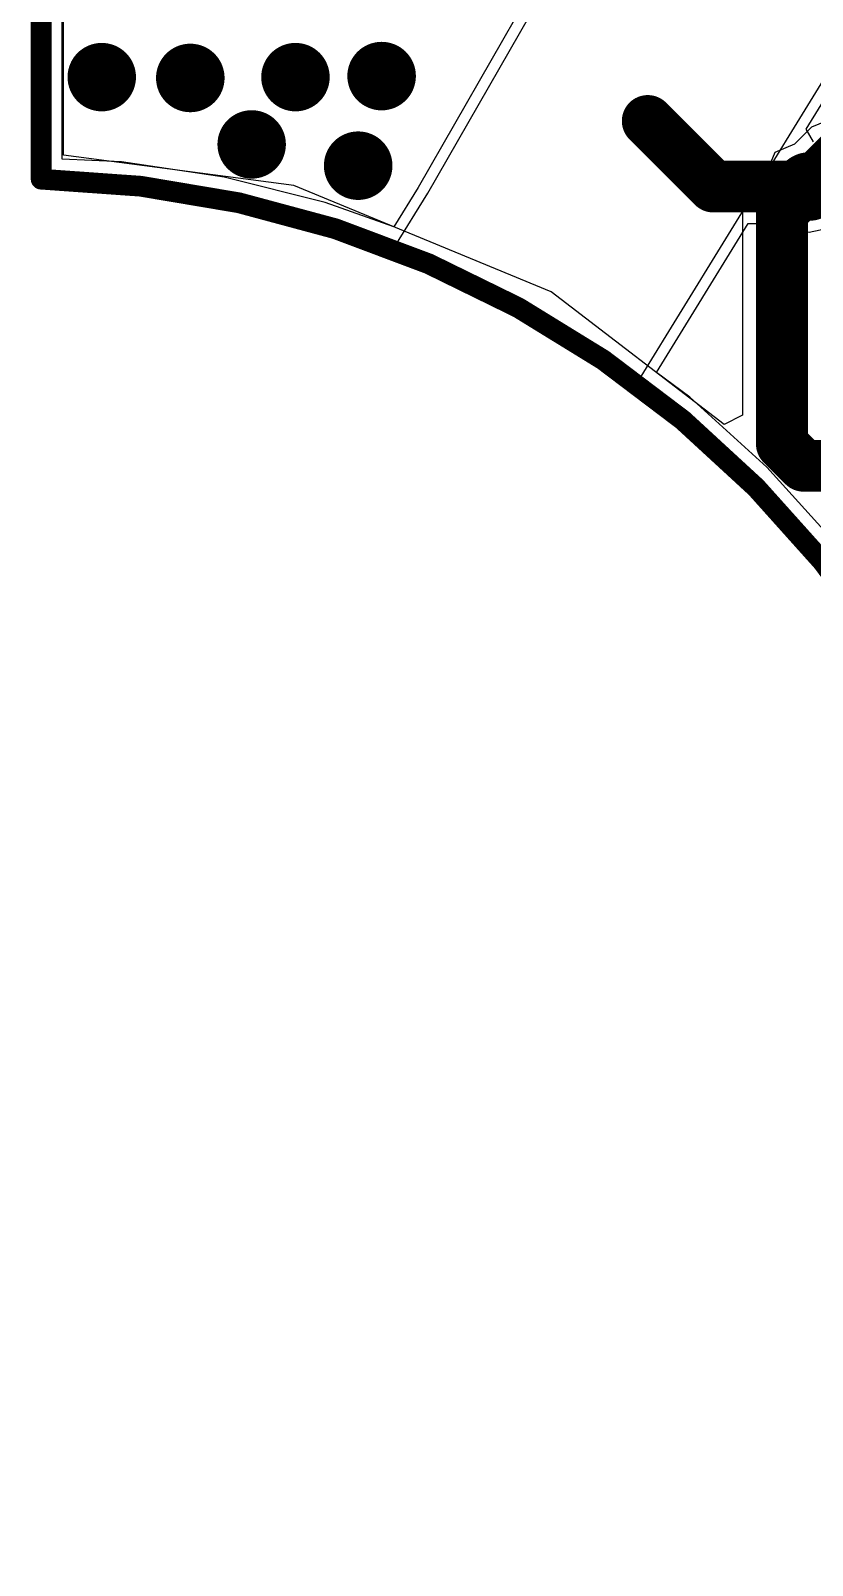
# Model space of a CAD drawing. Header units: millimetres. Extents: x 60.9 to 110.6, y 34.2 to 68.8.
# Drawn here: x 60.89 to 68.42, y 42.15 to 56.95 of the extents above; entities that cross this region are included whole.
import ezdxf

# ---------------------------------------------------------------- set-up
doc = ezdxf.new("R2010")
doc.units = ezdxf.units.MM
for name, color, linetype in [('BottomLayer', 5, 'Continuous'), ('BottomSolder', 6, 'Continuous'), ('KeepOutLayer', 6, 'Continuous'), ('MultiLayer', 9, 'Continuous'), ('TopLayer', 1, 'Continuous'), ('TopOverlay', 2, 'Continuous'), ('ViaHoleLayer', 16, 'Continuous')]:
    doc.layers.add(name, color=color, linetype=linetype)

# ---------------------------------------------------------------- blocks, each defined once
blk = doc.blocks.new('ANTEN_2_4_1_1')
at = {"layer": 'TopLayer'}
for points in [[(-1.85, 2.65), (-1.35, 2.65), (-1.85, 7.65), (-1.35, 7.65)], [(-13.5, 4.9), (-10.8, 4.9), (-13.5, 5.4), (-10.8, 5.4)], [(-8.8, 4.9), (-6.1, 4.9), (-8.8, 5.4), (-6.1, 5.4)], [(-13.5, 0.96), (-13, 0.96), (-13.5, 4.9), (-13, 4.9)], [(-11.3, 2.26), (-10.8, 2.26), (-11.3, 4.9), (-10.8, 4.9)], [(-8.8, 2.26), (-8.3, 2.26), (-8.8, 4.9), (-8.3, 4.9)], [(-6.6, 2.26), (-6.1, 2.26), (-6.6, 4.9), (-6.1, 4.9)], [(-4.1, 2.26), (-3.6, 2.26), (-4.1, 4.9), (-3.6, 4.9)], [(-1.9, 0), (-1.4, 0), (-1.9, 4.9), (-1.4, 4.9)], [(0, 0), (0.9, 0), (0, 4.9), (0.9, 4.9)], [(-10.8, 2.26), (-8.8, 2.26), (-10.8, 2.76), (-8.8, 2.76)], [(-6.1, 2.26), (-4.1, 2.26), (-6.1, 2.76), (-4.1, 2.76)]]:
    blk.add_solid(points, dxfattribs=at)
at = {"layer": 'TopOverlay', "const_width": 0.1}
blk.add_lwpolyline([(-1.173, 0.5), (5.507, 0.5)], dxfattribs=at)
at = {"layer": 'TopOverlay', "const_width": 0.05}
for points in [[(-1.198, 0.5, 1), (-1.148, 0.5, 1)], [(5.482, 0.5, 1), (5.532, 0.5, 1)]]:
    blk.add_lwpolyline(points, format="xyb", close=True, dxfattribs=at)

msp = doc.modelspace()

# ---------------------------------------------------------------- linework, layer by layer
at = {"layer": 'BottomLayer'}
for p, q in [((64.715, 55.386), (66.063, 57.738)), ((69.299, 57.738), (66.769, 53.619)), ((61.192, 55.715), (61.191, 57.657)), ((65.875, 57.628), (64.622, 55.441)), ((68.36, 56.002), (69.391, 57.681)), ((68.433, 55.88), (68.36, 56.002)), ((61.761, 55.687), (61.192, 55.715)), ((62.753, 55.54), (61.761, 55.687)), ((63.725, 55.296), (62.753, 55.54)), ((64.622, 55.441), (64.386, 55.06)), ((64.396, 54.871), (64.715, 55.386)), ((64.386, 55.06), (63.725, 55.296)), ((66.918, 53.656), (67.801, 55.093)), ((67.801, 55.093), (68.149, 55.093)), ((68.149, 55.093), (68.222, 55.045)), ((68.222, 55.045), (68.389, 55.011)), ((68.389, 55.011), (68.557, 55.045)), ((66.161, 53.94), (64.396, 54.871)), ((66.769, 53.619), (66.161, 53.94)), ((67.239, 53.418), (66.918, 53.656)), ((67.982, 52.745), (67.239, 53.418)), ((68.655, 52.002), (67.982, 52.745))]:
    msp.add_line(p, q, dxfattribs=at)
for points, const_width in [([(61.407, 56.505, 1), (61.737, 56.505, 1)], 0.33), ([(63.274, 56.505, 1), (63.604, 56.505, 1)], 0.33), ([(64.104, 56.515, 1), (64.435, 56.515, 1)], 0.33), ([(62.26, 56.497, 1), (62.591, 56.497, 1)], 0.33), ([(66.71, 56.082, 1), (66.96, 56.082, 1)], 0.25), ([(62.852, 55.856, 1), (63.182, 55.856, 1)], 0.33), ([(63.878, 55.651, 1), (64.209, 55.651, 1)], 0.33), ([(67.342, 55.45, 1), (67.592, 55.45, 1)], 0.25), ([(67.342, 55.45, 1), (67.592, 55.45, 1)], 0.25), ([(68.224, 55.45, 1), (68.555, 55.45, 1)], 0.33), ([(68.264, 55.45, 1), (68.514, 55.45, 1)], 0.25)]:
    msp.add_lwpolyline(points, format="xyb", close=True, dxfattribs=dict(at, const_width=const_width))
at = {"layer": 'BottomLayer', "const_width": 0.5}
for points in [[(66.835, 56.082), (67.467, 55.45)], [(67.467, 55.45), (68.389, 55.45)]]:
    msp.add_lwpolyline(points, dxfattribs=at)
at = {"layer": 'BottomSolder'}
for p, q in [((64.715, 55.386), (66.063, 57.738)), ((69.299, 57.738), (66.769, 53.619)), ((64.396, 54.871), (64.715, 55.386)), ((66.161, 53.94), (64.396, 54.871)), ((66.769, 53.619), (66.161, 53.94))]:
    msp.add_line(p, q, dxfattribs=at)
at = {"layer": 'KeepOutLayer', "const_width": 0.2}
msp.add_lwpolyline([(60.987, 59.339), (60.988, 55.521)], dxfattribs=at)
at = {"layer": 'KeepOutLayer', "const_width": 0.1}
msp.add_lwpolyline([(60.938, 55.521, 1), (61.038, 55.521, 1)], format="xyb", close=True, dxfattribs=at)
msp.add_lwpolyline([(60.938, 55.521, 1), (61.038, 55.521, 1)], format="xyb", close=True, dxfattribs=at)
at = {"layer": 'KeepOutLayer', "const_width": 0.2}
msp.add_lwpolyline([(60.988, 55.521, -0.685793), (67.312, 37.968)], format="xyb", dxfattribs=at)
at = {"layer": 'MultiLayer', "const_width": 0.33}
for points in [[(61.407, 56.505, 1), (61.737, 56.505, 1)], [(63.274, 56.505, 1), (63.604, 56.505, 1)], [(64.104, 56.515, 1), (64.435, 56.515, 1)], [(62.26, 56.497, 1), (62.591, 56.497, 1)], [(62.852, 55.856, 1), (63.182, 55.856, 1)], [(63.878, 55.651, 1), (64.209, 55.651, 1)], [(68.224, 55.45, 1), (68.555, 55.45, 1)]]:
    msp.add_lwpolyline(points, format="xyb", close=True, dxfattribs=at)
at = {"layer": 'TopLayer'}
for p, q in [((61.204, 55.753), (61.204, 57.707)), ((68.68, 56.132), (68.412, 56.021)), ((68.412, 56.021), (68.248, 55.857)), ((68.412, 56.021), (68.412, 56.021)), ((68.248, 55.857), (68.06, 55.779)), ((63.423, 55.461), (61.204, 55.753)), ((68.06, 55.779), (67.982, 55.591)), ((67.982, 55.591), (67.86, 55.469)), ((65.905, 54.433), (63.423, 55.461)), ((67.86, 55.469), (67.749, 55.201)), ((67.749, 55.201), (67.749, 55.201)), ((67.749, 55.201), (67.749, 53.244)), ((67.57, 53.156), (65.905, 54.433)), ((67.749, 53.244), (67.57, 53.156))]:
    msp.add_line(p, q, dxfattribs=at)
for points, const_width in [([(61.407, 56.505, 1), (61.737, 56.505, 1)], 0.33), ([(63.274, 56.505, 1), (63.604, 56.505, 1)], 0.33), ([(64.104, 56.515, 1), (64.435, 56.515, 1)], 0.33), ([(62.26, 56.497, 1), (62.591, 56.497, 1)], 0.33), ([(62.852, 55.856, 1), (63.182, 55.856, 1)], 0.33), ([(63.878, 55.651, 1), (64.209, 55.651, 1)], 0.33), ([(68.224, 55.45, 1), (68.555, 55.45, 1)], 0.33), ([(68.003, 55.201, 1), (68.253, 55.201, 1)], 0.25), ([(68.003, 55.201, 1), (68.253, 55.201, 1)], 0.25), ([(68.003, 52.966, 1), (68.253, 52.966, 1)], 0.25), ([(68.003, 52.966, 1), (68.253, 52.966, 1)], 0.25), ([(68.213, 52.757, 1), (68.463, 52.757, 1)], 0.25), ([(68.213, 52.757, 1), (68.463, 52.757, 1)], 0.25)]:
    msp.add_lwpolyline(points, format="xyb", close=True, dxfattribs=dict(at, const_width=const_width))
at = {"layer": 'TopLayer', "const_width": 0.5}
for points in [[(68.128, 55.201), (68.68, 55.753)], [(68.128, 52.966), (68.128, 55.201)], [(68.128, 52.966), (68.338, 52.757)], [(68.338, 52.757), (68.862, 52.757)]]:
    msp.add_lwpolyline(points, dxfattribs=at)
at = {"layer": 'ViaHoleLayer', "const_width": 0.127}
for points in [[(61.509, 56.505, 1), (61.636, 56.505, 1)], [(62.362, 56.497, 1), (62.489, 56.497, 1)], [(63.375, 56.505, 1), (63.502, 56.505, 1)], [(64.206, 56.515, 1), (64.333, 56.515, 1)], [(62.954, 55.856, 1), (63.081, 55.856, 1)], [(63.98, 55.651, 1), (64.107, 55.651, 1)], [(68.326, 55.45, 1), (68.453, 55.45, 1)]]:
    msp.add_lwpolyline(points, format="xyb", close=True, dxfattribs=at)

# ---------------------------------------------------------------- block references
at = {"rotation": 360}
msp.add_blockref('ANTEN_2_4_1_1', (77.754, 56.664), dxfattribs=at)

doc.saveas('drawing.dxf')
